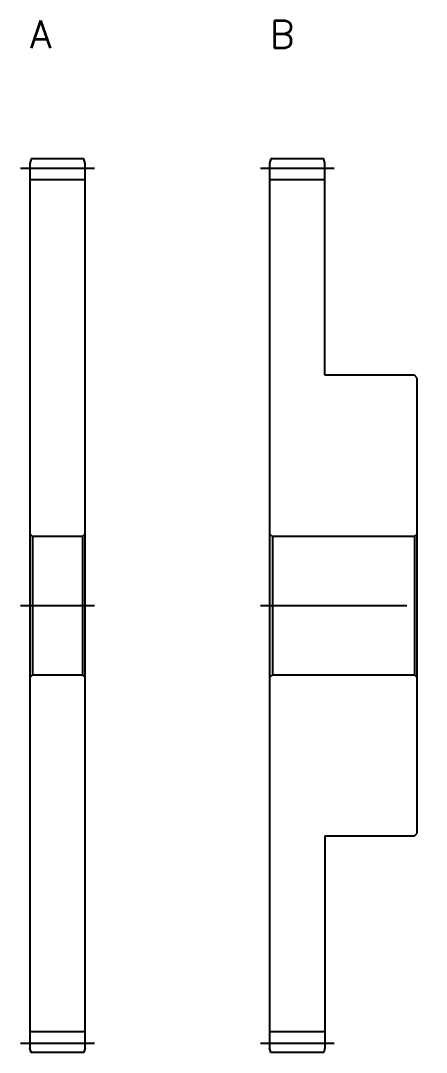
# Model space of a CAD drawing. Extents: x -1 to 160, y -13 to 122.
# Drawn here: x 116 to 160, y 10 to 122 of the extents above; entities that cross this region are included whole.
import ezdxf

# ---------------------------------------------------------------- set-up
doc = ezdxf.new("R2010")
doc.units = 0
doc.header["$LTSCALE"] = 0.5
doc.linetypes.add('CENTER', pattern=[50.8, 31.75, -6.35, 6.35, -6.35])
for name, color, linetype in [('MSM_CENTER', 1, 'CENTER'), ('MSM_CONTINUOUS', 7, 'CONTINUOUS'), ('MSM_PART_NUMBER', 7, 'CONTINUOUS')]:
    doc.layers.add(name, color=color, linetype=linetype)
doc.styles.get("Standard").update_dxf_attribs({"font": 'txt.shx', "height": 2, "bigfont": 'bigfont.shx'})

# ---------------------------------------------------------------- blocks, each defined once
blk = doc.blocks.new('*U6')
at = {"layer": 'MSM_PART_NUMBER'}
blk.add_text('A', height=3, dxfattribs=at).set_placement((117, 119))
blk = doc.blocks.new('*U7')
at = {"layer": 'MSM_PART_NUMBER'}
blk.add_text('B', height=3, dxfattribs=at).set_placement((143, 119))

msp = doc.modelspace()

# ---------------------------------------------------------------- linework, layer by layer
at = {"layer": 'MSM_CENTER'}
for p, q in [((116, 106), (124, 106)), ((142, 106), (150, 106)), ((116, 58.5), (124, 58.5)), ((142, 58.5), (160, 58.5)), ((116, 11), (124, 11)), ((142, 11), (150, 11))]:
    msp.add_line(p, q, dxfattribs=at)
at = {"layer": 'MSM_CONTINUOUS'}
for p, q in [((117.13, 107), (117, 106.5)), ((117, 106.5), (117, 10.5)), ((122.87, 107), (117.13, 107)), ((123, 106.5), (122.87, 107)), ((123, 10.5), (123, 106.5)), ((143.13, 107), (143, 106.5)), ((143, 106.5), (143, 10.5)), ((148.87, 107), (143.13, 107)), ((149, 106.5), (148.87, 107)), ((149, 83.5), (149, 106.5)), ((117, 104.75), (123, 104.75)), ((143, 104.75), (149, 104.75)), ((158.7, 83.5), (149, 83.5)), ((159, 83.2), (158.7, 83.5)), ((159, 33.8), (159, 83.2)), ((117, 66.3), (117.3, 66)), ((122.7, 66), (123, 66.3)), ((143, 66.3), (143.3, 66)), ((158.7, 66), (159, 66.3)), ((117.3, 66), (117.3, 51)), ((122.7, 66), (117.3, 66)), ((122.7, 66), (122.7, 51)), ((143.3, 66), (143.3, 51)), ((158.7, 66), (143.3, 66)), ((158.7, 66), (158.7, 51)), ((117.3, 51), (117, 50.7)), ((117.3, 51), (122.7, 51)), ((123, 50.7), (122.7, 51)), ((143.3, 51), (143, 50.7)), ((143.3, 51), (158.7, 51)), ((159, 50.7), (158.7, 51)), ((158.7, 33.5), (159, 33.8)), ((149, 33.5), (158.7, 33.5)), ((149, 33.5), (149, 10.5)), ((117, 12.25), (123, 12.25)), ((143, 12.25), (149, 12.25)), ((117.13, 10), (117, 10.5)), ((123, 10.5), (122.87, 10)), ((143.13, 10), (143, 10.5)), ((149, 10.5), (148.87, 10)), ((122.87, 10), (117.13, 10)), ((148.87, 10), (143.13, 10))]:
    msp.add_line(p, q, dxfattribs=at)

# ---------------------------------------------------------------- block references
for name in ['*U6', '*U7']:
    msp.add_blockref(name, (0, 0), dxfattribs=at)

doc.saveas('drawing.dxf')
